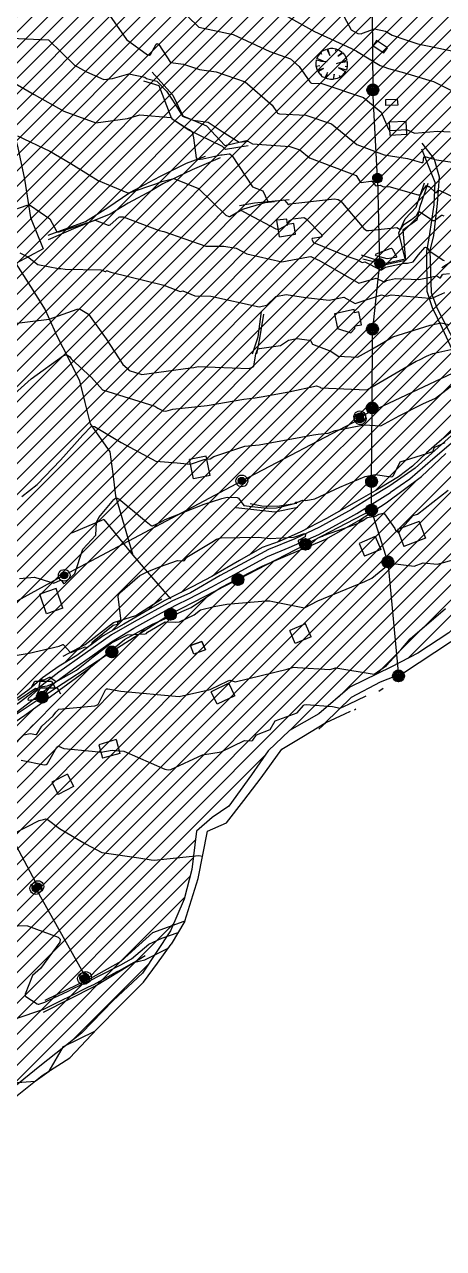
# Model space of a CAD drawing. Extents: x 13365 to 36625, y 86498 to 171760.
# Drawn here: x 16341 to 16581, y 88215 to 88917 of the extents above; entities that cross this region are included whole.
import ezdxf

# ---------------------------------------------------------------- set-up
doc = ezdxf.new("R2010")
doc.units = 0
doc.header["$LTSCALE"] = 5
doc.header["$MEASUREMENT"] = 0
for name, pattern in [('85', [0]), ('A_CONTINUOUS_LINE', [0]), ('KERB', [16, 5, -6, 5])]:
    doc.linetypes.add(name, pattern=pattern)
doc.layers.get('0').update_dxf_attribs({"linetype": 'A_CONTINUOUS_LINE'})
for name, color, linetype in [('CONTOUR', 255, 'Continuous'), ('DRAINAGE', 162, 'A_CONTINUOUS_LINE'), ('ELECTRIC', 240, 'A_CONTINUOUS_LINE'), ('EXISTING BUILDING', 21, 'A_CONTINUOUS_LINE'), ('EXISTING ROAD', 25, 'A_CONTINUOUS_LINE'), ('Recreational', 73, 'Continuous'), ('RELIEF', 255, 'A_CONTINUOUS_LINE'), ('Residential', 51, 'Continuous'), ('STREAM & RIVER FRONT', 161, 'A_CONTINUOUS_LINE'), ('TELECOM', 94, 'A_CONTINUOUS_LINE'), ('TREES & VEGETN', 72, 'A_CONTINUOUS_LINE')]:
    doc.layers.add(name, color=color, linetype=linetype)

# ---------------------------------------------------------------- blocks, each defined once
blk = doc.blocks.new('S038')
at = {"color": 0}
for p, q in [((-0.5, 0), (0, 0.5)), ((-0.5, 0), (-0.48, 0.13)), ((-0.48, -0.13), (-0.5, 0)), ((0, -0.5), (-0.5, 0)), ((-0.5, 0), (0.5, 0)), ((-0.48, -0.13), (0.13, 0.48)), ((-0.48, 0.13), (-0.43, 0.25)), ((0.13, -0.48), (-0.48, 0.13)), ((-0.48, 0.13), (0.48, 0.13)), ((0.25, 0.43), (-0.43, -0.25)), ((-0.43, 0.25), (-0.35, 0.35)), ((0.43, 0.25), (-0.43, 0.25)), ((-0.43, 0.25), (0.25, -0.43)), ((-0.35, 0.35), (-0.25, 0.43)), ((-0.35, -0.35), (0.35, 0.35)), ((0.35, -0.35), (-0.35, 0.35)), ((-0.35, 0.35), (0.35, 0.35)), ((-0.35, -0.35), (-0.35, 0.35)), ((-0.25, 0.43), (-0.13, 0.48)), ((0.43, -0.25), (-0.25, 0.43)), ((-0.25, 0.43), (-0.25, -0.43)), ((-0.25, -0.43), (0.43, 0.25)), ((-0.13, 0.48), (0, 0.5)), ((-0.13, -0.48), (-0.13, 0.48)), ((-0.13, 0.48), (0.48, -0.13)), ((0.48, 0.13), (-0.13, -0.48)), ((0, 0.5), (0.13, 0.48)), ((0.5, 0), (0, 0.5)), ((0, 0.5), (0, -0.5)), ((0, -0.5), (0.5, 0)), ((0.13, 0.48), (0.25, 0.43)), ((0.13, 0.48), (0.13, -0.48)), ((0.25, 0.43), (0.35, 0.35)), ((0.25, -0.43), (0.25, 0.43)), ((0.35, 0.35), (0.43, 0.25)), ((0.35, 0.35), (0.35, -0.35)), ((0.43, 0.25), (0.48, 0.13)), ((0.48, 0.13), (0.5, 0)), ((0.5, 0), (0.48, -0.13)), ((-0.43, -0.25), (-0.48, -0.13)), ((0.48, -0.13), (-0.48, -0.13)), ((-0.35, -0.35), (-0.43, -0.25)), ((-0.43, -0.25), (0.43, -0.25)), ((-0.25, -0.43), (-0.35, -0.35)), ((0.35, -0.35), (-0.35, -0.35)), ((-0.13, -0.48), (-0.25, -0.43)), ((0, -0.5), (-0.13, -0.48)), ((0.13, -0.48), (0, -0.5)), ((0.25, -0.43), (0.13, -0.48)), ((0.35, -0.35), (0.25, -0.43)), ((0.43, -0.25), (0.35, -0.35)), ((0.48, -0.13), (0.43, -0.25))]:
    blk.add_line(p, q, dxfattribs=at)
blk = doc.blocks.new('S076')
at = {"color": 0}
for p, q in [((-0.35, 0.36), (-0.29, 0.41)), ((-0.29, 0.41), (-0.21, 0.45)), ((-0.21, 0.45), (-0.12, 0.48)), ((-0.12, 0.48), (-0.04, 0.28)), ((-0.04, 0.28), (-0.07, 0.49)), ((-0.07, 0.49), (0.08, 0.49)), ((0.07, 0.43), (0.08, 0.49)), ((0.08, 0.49), (0.2, 0.47)), ((0.2, 0.47), (0.13, 0.22)), ((0.13, 0.22), (0.24, 0.44)), ((0.24, 0.44), (0.32, 0.38)), ((-0.5, 0.04), (-0.48, 0.13)), ((-0.5, -0.04), (-0.5, 0.04)), ((-0.48, 0.13), (-0.45, 0.21)), ((-0.48, 0.13), (-0.4, 0.12)), ((-0.45, 0.21), (-0.43, 0.25)), ((-0.43, 0.25), (-0.37, 0.33)), ((-0.37, 0.33), (-0.25, 0.2)), ((-0.25, 0.2), (-0.35, 0.36)), ((-0.04, 0.28), (0, 0.14)), ((0.32, 0.38), (0.35, 0.35)), ((0.49, 0.07), (0.33, 0.08)), ((0.33, 0.08), (0.5, 0.05)), ((0.35, 0.35), (0.42, 0.28)), ((0.42, 0.28), (0.37, 0.25)), ((0.42, 0.28), (0.47, 0.17)), ((0.47, 0.17), (0.49, 0.07)), ((0.5, 0.05), (0.5, -0.04)), ((-0.48, -0.12), (-0.5, -0.04)), ((-0.27, -0.06), (-0.48, -0.12)), ((-0.47, -0.16), (-0.27, -0.06)), ((-0.41, -0.29), (-0.47, -0.16)), ((-0.35, -0.35), (-0.41, -0.29)), ((-0.35, -0.35), (-0.31, -0.32)), ((-0.25, -0.43), (-0.35, -0.35)), ((-0.09, -0.26), (-0.17, -0.47)), ((-0.13, -0.48), (-0.09, -0.32)), ((-0.09, -0.26), (-0.07, -0.14)), ((-0.09, -0.32), (-0.09, -0.26)), ((0.07, -0.49), (0.05, -0.38)), ((0.24, -0.43), (0.15, -0.26)), ((0.15, -0.26), (0.21, -0.45)), ((0.35, -0.35), (0.24, -0.43)), ((0.47, -0.17), (0.28, -0.13)), ((0.28, -0.13), (0.45, -0.22)), ((0.35, -0.35), (0.33, -0.32)), ((0.41, -0.29), (0.35, -0.35)), ((0.45, -0.22), (0.41, -0.29)), ((0.48, -0.13), (0.47, -0.17)), ((0.5, -0.04), (0.48, -0.13)), ((-0.17, -0.47), (-0.25, -0.43)), ((-0.02, -0.5), (-0.13, -0.48)), ((0.07, -0.49), (-0.02, -0.5)), ((0.21, -0.45), (0.07, -0.49))]:
    blk.add_line(p, q, dxfattribs=at)
blk = doc.blocks.new('S034')
at = {"color": 0}
for p, q in [((-0.5, 0), (-0.48, 0.13)), ((-0.48, -0.13), (-0.5, 0)), ((-0.48, 0.13), (-0.43, 0.25)), ((-0.43, 0.25), (-0.35, 0.35)), ((-0.35, 0.35), (-0.25, 0.43)), ((-0.3, 0), (-0.28, 0.11)), ((-0.28, -0.11), (-0.3, 0)), ((0.3, 0), (-0.3, 0)), ((-0.28, 0.11), (-0.21, 0.21)), ((-0.28, -0.11), (-0.28, 0.11)), ((-0.28, 0.11), (0.28, 0.11)), ((-0.25, 0.43), (-0.13, 0.48)), ((-0.21, 0.21), (-0.11, 0.28)), ((-0.21, -0.21), (-0.21, 0.21)), ((-0.21, 0.21), (0.21, 0.21)), ((-0.13, 0.48), (0, 0.5)), ((-0.11, 0.28), (0, 0.3)), ((-0.11, -0.28), (-0.11, 0.28)), ((-0.11, 0.28), (0.11, 0.28)), ((0, 0.5), (0.13, 0.48)), ((0, 0.3), (0.11, 0.28)), ((0, -0.3), (0, 0.3)), ((0.11, 0.28), (0.21, 0.21)), ((0.11, 0.28), (0.11, -0.28)), ((0.13, 0.48), (0.25, 0.43)), ((0.21, 0.21), (0.28, 0.11)), ((0.21, 0.21), (0.21, -0.21)), ((0.25, 0.43), (0.35, 0.35)), ((0.28, 0.11), (0.3, 0)), ((0.28, 0.11), (0.28, -0.11)), ((0.3, 0), (0.28, -0.11)), ((0.35, 0.35), (0.43, 0.25)), ((0.43, 0.25), (0.48, 0.13)), ((0.48, 0.13), (0.5, 0)), ((0.5, 0), (0.48, -0.13)), ((-0.43, -0.25), (-0.48, -0.13)), ((-0.35, -0.35), (-0.43, -0.25)), ((-0.25, -0.43), (-0.35, -0.35)), ((-0.21, -0.21), (-0.28, -0.11)), ((0.28, -0.11), (-0.28, -0.11)), ((-0.13, -0.48), (-0.25, -0.43)), ((-0.11, -0.28), (-0.21, -0.21)), ((0.21, -0.21), (-0.21, -0.21)), ((0, -0.5), (-0.13, -0.48)), ((0, -0.3), (-0.11, -0.28)), ((0.11, -0.28), (-0.11, -0.28)), ((0.11, -0.28), (0, -0.3)), ((0.13, -0.48), (0, -0.5)), ((0.21, -0.21), (0.11, -0.28)), ((0.25, -0.43), (0.13, -0.48)), ((0.28, -0.11), (0.21, -0.21)), ((0.35, -0.35), (0.25, -0.43)), ((0.43, -0.25), (0.35, -0.35)), ((0.48, -0.13), (0.43, -0.25))]:
    blk.add_line(p, q, dxfattribs=at)
blk = doc.blocks.new('001')
at = {"color": 0}
for p, q in [((-0.5, -0.25), (-0.35, 0)), ((-0.35, 0), (0.35, 0)), ((0.35, 0), (0.5, -0.25))]:
    blk.add_line(p, q, dxfattribs=at)

msp = doc.modelspace()

# ---------------------------------------------------------------- hatches: boundary and pattern name
at = {"layer": 'Recreational', "linetype": 'Continuous'}
h = msp.add_hatch(dxfattribs=at)
h.set_pattern_fill('ANSI31', color=256, scale=50, style=0)
h.paths.add_polyline_path([(16925.04, 88786.82), (16936.03, 88794.73), (16947.61, 88802.45), (16962.29, 88809.39), (16976.57, 88812.09), (16983.14, 88809), (16986.23, 88800.52), (16986.61, 88791.64), (16967.53, 88779.17), (16951.49, 88770.08), (16934.59, 88758.82), (16914.22, 88751.46), (16893.85, 88741.51), (16869.9, 88732.34), (16848.23, 88722.39), (16827.43, 88716.32), (16807.06, 88707.67), (16796.66, 88696.84), (16791.89, 88682.12), (16793.58, 88667.27), (16776.24, 88655.15), (16755.44, 88642.16), (16730.74, 88633.07), (16699, 88620.88), (16673, 88608.76), (16645.69, 88596.64), (16626.19, 88584.08), (16604.87, 88574.88), (16584.5, 88567.95), (16566.74, 88556.26), (16551.57, 88548.47), (16527.73, 88536.78), (16509.97, 88521.63), (16493.01, 88512.02), (16480.88, 88500.34), (16471.34, 88486.48), (16458.3, 88468.63), (16448.77, 88462.14), (16439.67, 88454.34), (16437.07, 88432.26), (16432.7, 88415.23), (16424.9, 88397.05), (16408.86, 88372.8), (16391.96, 88357.22), (16373.71, 88338.53), (16349.88, 88319.48), (16329.44, 88302.9), (16305.61, 88287.32), (16283.51, 88279.52), (16258.8, 88271.3), (16229.68, 88257.37), (16199.35, 88247.41), (16175.08, 88235.72), (16154.64, 88223.97), (16137.74, 88210.98), (16124.3, 88198.42), (16110.82, 88183.61), (16086.55, 88172.35), (16067.92, 88161.53), (16041.48, 88148.54), (16009.78, 88132.9), (15987.68, 88122.94), (15964.28, 88106.92), (15939.51, 88090.34), (15921.31, 88073.45), (15902.24, 88056.57), (15885.34, 88036.22), (15871.43, 88017.88), (15857.13, 87997.96), (15844.56, 87976.75), (15831.5, 87955.83), (15816.76, 87917.74), (15806.36, 87890.03), (15797.66, 87863.9), (15781.19, 87833.16), (15778.99, 87814.44), (15775.95, 87788.47), (15774.63, 87758.87), (15772.03, 87736.35), (15764.62, 87714.54), (15752.05, 87702.85), (15737.75, 87695.93), (15723.45, 87692.9), (15702.22, 87687.27), (15682.62, 87677.18), (15661.38, 87665.06), (15647.51, 87656.83), (15631.48, 87641.68), (15613.71, 87627.83), (15598.54, 87614.84), (15579.04, 87602.72), (15558.2, 87588.29), (15530.46, 87568.38), (15506.2, 87552.79), (15476.25, 87530.63), (15449.81, 87514.61), (15419.47, 87490.36), (15398.37, 87471.97), (15376.2, 87452.53), (15353.49, 87428.76), (15337.72, 87407.51), (15323.12, 87385.91), (15310.68, 87362.14), (15298.25, 87335.67), (15280.32, 87299.28), (15246.25, 87276.05), (15214.35, 87254.99), (15177.58, 87217.17), (15140.81, 87184.22), (15109.99, 87150.73), (15083, 87205.69), (15068.26, 87236.08), (15049.98, 87278.53), (15039.11, 87304.43), (15028.89, 87340.43), (15019.21, 87365.14), (15012.21, 87383.95), (15005.22, 87400.07), (15002.4, 87411.12), (15003.46, 87420.61), (15010.84, 87421.66), (15020.87, 87421.14), (15033.53, 87424.83), (15054.11, 87429.57), (15070.47, 87435.9), (15082.08, 87438.01), (15097.91, 87441.17), (15110.57, 87445.91), (15125.35, 87450.13), (15132.24, 87452.8), (15148.6, 87458.07), (15162.31, 87460.71), (15176.56, 87464.4), (15188.7, 87468.09), (15197.14, 87473.89), (15202.47, 87479.77), (15211.97, 87490.31), (15220.41, 87498.75), (15229.38, 87506.13), (15239.4, 87515.09), (15251.54, 87523.52), (15261.57, 87530.9), (15272.65, 87537.76), (15285.9, 87546.26), (15296.98, 87551.53), (15310.17, 87558.38), (15326, 87566.82), (15340.77, 87577.89), (15349.82, 87586.98), (15361.96, 87598.57), (15368.82, 87607.53), (15375.68, 87618.08), (15384.17, 87628.75), (15389.98, 87641.4), (15396.31, 87654.58), (15402.64, 87664.07), (15414.25, 87677.78), (15423.22, 87687.26), (15436.94, 87698.33), (15445.45, 87706.35), (15457.05, 87712.68), (15466.03, 87718.48), (15482.91, 87725.86), (15496.63, 87731.13), (15517.74, 87738.51), (15532.51, 87745.36), (15549.48, 87754.4), (15563.2, 87764.42), (15574.81, 87771.8), (15591.69, 87782.34), (15610.69, 87792.88), (15623.47, 87799.33), (15635.61, 87808.29), (15648.8, 87819.36), (15664.1, 87832.01), (15673.6, 87840.44), (15687.92, 87853.25), (15699.53, 87866.96), (15706.39, 87878.03), (15712.72, 87891.73), (15721.69, 87909.13), (15729.61, 87927.05), (15737.59, 87940.39), (15742.34, 87950.41), (15751.31, 87963.06), (15758.17, 87980.45), (15762.91, 87998.38), (15770.36, 88013.75), (15781.44, 88027.45), (15789.88, 88042.21), (15797.32, 88052.35), (15808.93, 88069.74), (15814.2, 88085.03), (15825.28, 88097.15), (15837.42, 88107.7), (15852.76, 88118.32), (15864.9, 88132.55), (15879.67, 88144.15), (15895.56, 88157.48), (15907.17, 88172.77), (15919.31, 88188.58), (15936.19, 88204.39), (15950.97, 88221.79), (15962.58, 88233.91), (15978.99, 88249.87), (15993.76, 88267.27), (16004.32, 88285.19), (16017.03, 88307.5), (16026.53, 88323.31), (16033.59, 88346.96), (16041.25, 88369.09), (16050.91, 88392.43), (16061.79, 88405.71), (16079.8, 88418.7), (16098.35, 88428.12), (16112.55, 88429.46), (16130.27, 88435.49), (16147.6, 88441.93), (16165.97, 88448.18), (16184.87, 88452.98), (16202.81, 88459.7), (16219.52, 88466.15), (16244.19, 88475.43), (16265.73, 88483.48), (16293.92, 88494.68), (16322.75, 88508.12), (16341.39, 88520.69), (16360.93, 88535.09), (16377.91, 88547.57), (16398.45, 88564.25), (16414.47, 88572.89), (16436.6, 88582.55), (16453.32, 88593.79), (16477.34, 88606.27), (16493.41, 88613.06), (16513.91, 88621.7), (16532.86, 88632.31), (16548.56, 88642.55), (16568.74, 88657.59), (16582.83, 88670.71), (16596.61, 88682.23), (16611.92, 88687.13), (16627.87, 88686.63), (16647.1, 88693.59), (16679.29, 88703.61), (16716.75, 88703.08), (16737.86, 88713.09), (16748.94, 88728.38), (16762.13, 88738.92), (16778.49, 88752.63), (16787.39, 88761.04), (16806.07, 88767.18), (16818.95, 88772.26), (16836.58, 88774.3), (16850.13, 88774.97), (16864.37, 88778.36), (16879.96, 88783.1), (16894.88, 88784.45), (16910.81, 88785.47)])
at = {"layer": 'Residential', "linetype": 'Continuous'}
h = msp.add_hatch(dxfattribs=at)
h.set_pattern_fill('ANSI31', color=256, scale=50, style=0)
h.paths.add_polyline_path([(15494.79, 88343.41), (15503.05, 88354.41), (15508.54, 88365.97), (15518.89, 88373.27), (15533.51, 88383.62), (15558.48, 88393.35), (15577.97, 88397), (15607.07, 88403.29), (15633.43, 88411.09), (15654.74, 88415.7), (15676.1, 88420.04), (15693.91, 88430.32), (15706.96, 88438.23), (15719.63, 88447.71), (15731.89, 88457.2), (15742.58, 88464.71), (15752.47, 88472.22), (15759.59, 88482.5), (15770.27, 88493.96), (15781.01, 88509.86), (15800.74, 88539.42), (15819.59, 88560.76), (15833.33, 88584.79), (15840.8, 88609.85), (15845.3, 88632.32), (15851.48, 88654.79), (15854.3, 88685.13), (15858.23, 88705.92), (15868.1, 88730.61), (15884.93, 88750.05), (15909.11, 88767.38), (15929.62, 88784.71), (15946.97, 88802.57), (15959.58, 88816.75), (15976.31, 88831.6), (15988.68, 88843.96), (15999.3, 88855.15), (16010.44, 88865.27), (16025.64, 88888.55), (16038.81, 88906.77), (16059.07, 88923.97), (16078.48, 88949.09), (16109.59, 88960.28), (16133.23, 88970.22), (16158.29, 88983.66), (16181.47, 88991.65), (16209.45, 88998.03), (16237.42, 89001.23), (16258.26, 89000.15), (16285.47, 89001.69), (16309.96, 89002.78), (16328.69, 89000), (16352.28, 89000.7), (16380.04, 89006.24), (16405.71, 89009.71), (16432.07, 89013.17), (16461.22, 89017.33), (16497.3, 89023.57), (16526.44, 89031.89), (16559.74, 89039.51), (16578.48, 89049.91), (16592.35, 89063.77), (16600.68, 89080.41), (16607.78, 89097.88), (16605.7, 89118.67), (16598.76, 89132.53), (16590.44, 89142.24), (16587.66, 89159.57), (16586.97, 89174.81), (16584.89, 89197.69), (16586.97, 89211.55), (16593.21, 89217.79), (16605.01, 89218.48), (16614.72, 89212.24), (16624.43, 89204.62), (16634.15, 89195.61), (16640.39, 89185.9), (16647.33, 89172.04), (16652.88, 89158.87), (16658.43, 89140.16), (16658.43, 89125.6), (16663.29, 89111.05), (16667.45, 89094.41), (16672.91, 89086.02), (16679.34, 89079.24), (16685.41, 89074.24), (16692.2, 89071.03), (16696.49, 89064.25), (16703.28, 89056.04), (16713.28, 89051.4), (16724.35, 89050.33), (16736.14, 89049.26), (16742.57, 89046.41), (16745.78, 89040.7), (16749, 89032.85), (16755.07, 89026.07), (16761.5, 89021.07), (16772.86, 89016.17), (16781.32, 89014.73), (16791.22, 89015.14), (16798.23, 89016.17), (16803.59, 89016.38), (16811.02, 89014.73), (16820.51, 89012.05), (16828.96, 89008.75), (16838.04, 89005.46), (16842.85, 89003.14), (16850.27, 88999.84), (16855.43, 88996.96), (16862.03, 88993.87), (16865.74, 88989.74), (16869.04, 88985.21), (16867.81, 88980.89), (16865.33, 88976.35), (16861.41, 88972.23), (16857.89, 88968.43), (16853.15, 88964.11), (16847.16, 88958.75), (16840.36, 88952.16), (16834.17, 88945.36), (16828.4, 88937.94), (16823.43, 88931.05), (16818.89, 88924.87), (16814.35, 88918.28), (16808.17, 88911.89), (16800.33, 88904.88), (16793.11, 88899.11), (16787.75, 88893.55), (16782.39, 88887.99), (16779.28, 88882.12), (16777.22, 88876.35), (16777.22, 88869.76), (16776.8, 88862.96), (16776.6, 88856.36), (16774.95, 88849.57), (16772.68, 88844), (16769.79, 88839.47), (16766.08, 88836.38), (16761.95, 88834.53), (16757.42, 88833.08), (16749.79, 88833.08), (16738.24, 88832.88), (16728.08, 88831.98), (16721.27, 88831.15), (16714.47, 88830.12), (16708.49, 88828.68), (16702.71, 88826), (16699.62, 88822.5), (16697.76, 88818.17), (16697.97, 88812.61), (16699, 88805.81), (16699.82, 88800.04), (16700.44, 88795.92), (16700, 88789.22), (16697.94, 88783.45), (16695.05, 88777.68), (16692.37, 88770.67), (16688.66, 88764.08), (16684.95, 88758.52), (16679.79, 88754.6), (16674.22, 88749.45), (16668.45, 88743.48), (16662.26, 88737.3), (16653.96, 88731.41), (16649.63, 88727.7), (16640.14, 88721.73), (16632.1, 88715.96), (16620.75, 88707.72), (16611.47, 88700.51), (16599.51, 88692.27), (16589.55, 88686.14), (16580.47, 88678.73), (16571.6, 88671.1), (16563.56, 88663.48), (16555.52, 88657.5), (16544.79, 88650.91), (16530.15, 88642.46), (16514.39, 88633.52), (16499.54, 88625.9), (16487.17, 88620.34), (16477.48, 88616.83), (16464.48, 88609.42), (16448.6, 88600.35), (16437.17, 88594.29), (16421.5, 88586.46), (16411.8, 88580.9), (16397.99, 88572.86), (16386.23, 88566.27), (16371.17, 88554.94), (16361, 88548.89), (16351.51, 88542.09), (16343.88, 88535.5), (16333.78, 88528.28), (16324.29, 88520.46), (16317.69, 88516.54), (16309.03, 88512.83), (16298.72, 88508.51), (16287.9, 88504.05), (16274.15, 88499.34), (16260.78, 88494.83), (16249.67, 88490.13), (16234.99, 88486.18), (16223.31, 88480.91), (16211.26, 88475.64), (16203.73, 88472.07), (16190.55, 88467.74), (16179.34, 88465.04), (16167.85, 88463.91), (16151.28, 88459.58), (16139.23, 88455.07), (16126.05, 88449.99), (16108.72, 88443.97), (16098.5, 88439.02), (16086.83, 88433.75), (16079.86, 88431.31), (16072.33, 88425.47), (16064.98, 88419.08), (16059.15, 88412.87), (16046.86, 88427.97), (16026.65, 88428.3), (16013.4, 88424), (15997.83, 88418.7), (15985.9, 88411.42), (15973.64, 88402.15), (15960.39, 88394.54), (15935.15, 88389.2), (15913.84, 88379.33), (15896.68, 88369.47), (15881.09, 88362.71), (15865.49, 88361.68), (15843.14, 88364.79), (15821.3, 88366.87), (15808.96, 88367.64), (15797.8, 88368.71), (15784.5, 88370), (15769.49, 88370.86), (15751.25, 88370.64), (15731.73, 88370), (15714.09, 88366.67), (15694.41, 88362.99), (15680.14, 88359.75), (15660.69, 88353.49), (15640.15, 88346.79), (15619.17, 88342.48), (15596.47, 88340.53), (15573.72, 88338.78), (15559.14, 88335.05), (15545.23, 88329.97), (15528.27, 88325.9), (15504.18, 88323.19), (15495.03, 88330.84)])
edge = h.paths.add_edge_path(flags=16)
edge.add_arc((15950.24, 88496.61), 15.56, 174.67767, 264.67767, ccw=False)
edge.add_line((15934.75, 88498.05), (15906.02, 88532.68))
edge.add_line((15906.02, 88532.68), (15899.63, 88540.38))
edge.add_line((15899.63, 88540.38), (15893.25, 88548.08))
edge.add_line((15893.25, 88548.08), (15910.18, 88562.12))
edge.add_line((15910.18, 88562.12), (15916.56, 88554.43))
edge.add_line((15916.56, 88554.43), (15962.74, 88592.74))
edge.add_line((15962.74, 88592.74), (16082.04, 88691.7))
edge.add_line((16082.04, 88691.7), (16199.02, 88788.75))
edge.add_line((16199.02, 88788.75), (16197.43, 88790.67))
edge.add_line((16197.43, 88790.67), (16212.05, 88802.8))
edge.add_line((16212.05, 88802.8), (16220.35, 88792.79))
edge.add_line((16220.35, 88792.79), (16248.76, 88758.55))
edge.add_line((16248.76, 88758.55), (16262.81, 88741.61))
edge.add_line((16262.81, 88741.61), (16291.54, 88706.98))
edge.add_line((16291.54, 88706.98), (16300.8, 88695.82))
edge.add_line((16300.8, 88695.82), (16286.18, 88683.69))
edge.add_line((16286.18, 88683.69), (16283.3, 88687.15))
edge.add_line((16283.3, 88687.15), (16260.21, 88668))
edge.add_line((16260.21, 88668), (16244.43, 88654.91))
edge.add_line((16244.43, 88654.91), (16207.37, 88624.16))
edge.add_line((16207.37, 88624.16), (16155.82, 88581.4))
edge.add_line((16155.82, 88581.4), (16117.83, 88549.88))
edge.add_line((16117.83, 88549.88), (16110.13, 88543.5))
edge.add_line((16110.13, 88543.5), (16047.02, 88491.14))
edge.add_line((16047.02, 88491.14), (16000.84, 88452.83))
edge.add_line((16000.84, 88452.83), (16013.34, 88437.77))
edge.add_line((16013.34, 88437.77), (15992.73, 88428.16))
edge.add_line((15992.73, 88428.16), (15983.91, 88438.79))
edge.add_line((15983.91, 88438.79), (15977.52, 88446.48))
edge.add_line((15977.52, 88446.48), (15948.79, 88481.12))

# ---------------------------------------------------------------- linework, layer by layer
at = {"layer": 'CONTOUR', "color": 33, "linetype": 'A_CONTINUOUS_LINE'}
for points in [[(16428.23, 88927.6), (16441.02, 88915.29), (16460.76, 88910.93), (16481.73, 88901.27), (16493.57, 88897.15), (16498.66, 88892.74), (16504.69, 88883.86), (16505.32, 88883.29), (16505.76, 88883.16), (16511.54, 88882.85), (16535.55, 88874.85), (16545.67, 88866.54), (16549.94, 88856.64), (16550.52, 88855.98), (16550.78, 88855.92), (16554.05, 88856.17), (16560.21, 88856.5), (16564.83, 88854.39), (16577.88, 88855.64), (16585.15, 88855.11)], [(16491.93, 88921.37), (16507.37, 88912.74), (16528.6, 88902.9), (16530.78, 88901.74), (16531.24, 88901.7), (16531.52, 88901.52), (16545.06, 88893.19), (16549.83, 88891.53), (16559.06, 88889.05), (16572.9, 88884.92), (16575.69, 88884.13), (16589.38, 88877.21)], [(16524.45, 88921.15), (16528.5, 88913.61), (16532.22, 88911.63), (16534.17, 88911.46), (16534.92, 88911.86), (16541.88, 88914.35), (16548.2, 88912.9), (16551.98, 88910.67), (16559.76, 88908.02), (16566.73, 88905.63), (16593.51, 88900.14)], [(16333.25, 88908.91), (16354.81, 88907.96), (16369.77, 88893.45), (16376.69, 88889.67), (16386.58, 88885.14), (16391.6, 88885.82), (16400.96, 88888.54), (16410.2, 88886.51), (16410.99, 88885.85), (16416.93, 88884.32), (16422.62, 88878.59), (16426.02, 88873.33), (16431.65, 88864.26), (16432.08, 88863.98), (16437.79, 88861.84), (16446.44, 88860.76), (16454.5, 88855.47), (16464.22, 88849.23), (16469.25, 88849.87), (16471.89, 88848.26), (16493.26, 88846.74), (16498.94, 88844.84), (16504.48, 88840.3), (16531.37, 88830.18), (16533.54, 88826.55), (16533.79, 88826.32), (16534.26, 88826.23), (16539.74, 88826.96), (16540.21, 88826.9), (16540.42, 88826.75), (16542.38, 88824.44), (16542.59, 88824.3), (16542.78, 88824.27), (16545.14, 88824.54), (16546.97, 88823.58), (16550.06, 88823.79), (16566.78, 88819.05), (16568.2, 88819.15), (16568.36, 88819.29), (16569.59, 88821.49), (16571.74, 88824.37), (16572, 88824.52), (16572.08, 88824.51), (16572.86, 88823.94), (16573.2, 88823.82), (16576.77, 88820.48), (16577.15, 88820.34), (16577.29, 88820.4), (16578.33, 88821.65), (16578.46, 88821.72), (16579.38, 88821.61), (16589.58, 88816.63)], [(16328.52, 88887.15), (16346.59, 88876.62), (16363.65, 88867), (16382.08, 88860.37), (16400.1, 88862.81), (16407.29, 88864.89), (16425.09, 88863.48), (16425.36, 88863.46), (16425.38, 88863.45), (16425.41, 88863.42), (16425.69, 88862.98), (16425.84, 88862.73), (16434.78, 88856.94), (16435.77, 88856.57), (16437.26, 88855.29), (16437.97, 88851.81), (16439.63, 88840.3), (16440.13, 88839.48), (16440.36, 88839.4), (16443.34, 88839.66), (16448.47, 88840.79), (16453.78, 88842.11), (16454.51, 88842), (16458.47, 88842.59), (16458.79, 88842.54), (16460.11, 88841.45), (16471.91, 88823.73), (16477.71, 88821.39), (16480.53, 88815.63), (16480.89, 88815.25), (16481.58, 88815.1), (16489.57, 88816.13), (16490.26, 88816.02), (16490.46, 88815.88), (16492.24, 88813.62), (16492.46, 88813.5), (16492.53, 88813.51), (16493.28, 88813.95), (16518.93, 88816.72), (16520.97, 88816.43), (16522.44, 88815.43), (16535.75, 88799.72), (16537.22, 88798.72), (16538.5, 88798.55), (16554.56, 88800.39), (16556.5, 88799.3), (16556.69, 88799.27), (16556.9, 88799.42), (16558.69, 88802.01), (16562.95, 88804.9), (16565.97, 88807.25), (16567, 88809.44), (16567.16, 88809.57), (16567.4, 88809.54), (16569.86, 88807.91), (16575.33, 88804.45), (16575.83, 88804.31), (16576.25, 88804.44), (16580.28, 88807.37), (16580.71, 88807.48), (16581.5, 88807.13)], [(16337.11, 88852.91), (16355.71, 88844.21), (16367.75, 88837.05), (16377.88, 88830.7), (16383.31, 88827.3), (16399.72, 88820.4), (16401.12, 88820.18), (16401.15, 88820.19), (16401.49, 88820.38), (16401.79, 88820.46), (16416.34, 88825.41), (16419.83, 88826.81), (16422.95, 88827.54), (16426.83, 88828.38), (16440.97, 88822.65), (16456.63, 88807.34), (16458.24, 88806.58), (16458.8, 88806.69), (16464.88, 88810.18), (16465.49, 88810.09), (16469.43, 88807.99), (16485.26, 88799.56), (16486.66, 88799.22), (16487.07, 88799.32), (16491.79, 88801.82), (16492.07, 88801.86), (16492.09, 88801.87), (16492.09, 88801.89), (16492, 88802.05), (16492, 88802.06), (16492.03, 88802.23), (16492.97, 88804.23), (16495, 88805.37), (16501.23, 88806.04), (16501.73, 88805.97), (16502.63, 88805.36), (16511.4, 88796.32), (16511.68, 88795.13), (16511.32, 88794.78), (16506.14, 88793.98), (16505.8, 88793.57), (16506.8, 88791.82), (16526.53, 88783.78), (16531.7, 88782.09), (16534.82, 88780.3), (16536.19, 88780.69), (16544.93, 88776.19), (16545.7, 88776.04), (16545.91, 88776.1), (16548.18, 88777.63), (16558.84, 88780), (16560.69, 88779.93), (16563.91, 88780.59), (16567.04, 88784.67), (16570.61, 88788.84), (16571, 88789.06), (16571.1, 88789.04), (16572.18, 88788.49), (16573.09, 88787.04), (16574.06, 88786.5), (16581.18, 88781.69), (16581.85, 88781.49)], [(16331.74, 88809.29), (16342.58, 88813.22), (16343.49, 88813.31), (16344.5, 88812.94), (16355.63, 88805.33), (16359.42, 88798.27), (16359.91, 88797.84), (16360.94, 88797.79), (16372.82, 88801.66), (16381.71, 88804.57), (16389.1, 88801.7), (16389.74, 88801.64), (16390.27, 88801.88), (16395.3, 88806.3), (16395.83, 88806.54), (16397.6, 88806.39), (16418.38, 88798.71), (16421.01, 88798.07), (16445.13, 88789.6), (16455.51, 88789.59), (16462.53, 88788.56), (16468.63, 88785.31), (16488.65, 88780.62), (16504.02, 88783.51), (16505.35, 88783.72), (16509.33, 88781.84), (16509.98, 88781.63), (16532.8, 88768.52), (16542.84, 88771.4), (16547.13, 88769.2), (16547.51, 88769.12), (16547.61, 88769.15), (16548.73, 88769.9), (16553.96, 88771.07), (16567.3, 88770.55), (16577.53, 88772.67), (16579.36, 88771.47), (16579.54, 88771.43), (16579.7, 88771.54), (16580.84, 88773.37), (16580.98, 88773.5), (16581.25, 88773.6), (16584.91, 88774.03)], [(16551.53, 88788.42), (16551.88, 88788.14), (16554.46, 88783.82), (16554.48, 88783.35), (16554.13, 88783.07), (16549.09, 88782.31), (16542.77, 88784.02), (16542.4, 88784.52), (16542.86, 88785.25), (16550.77, 88788.39), (16551.53, 88788.42)], [(16331.91, 88744.89), (16355.35, 88747.82), (16371.29, 88753.57), (16372.63, 88753.72), (16373.05, 88753.58), (16377.75, 88750.63), (16388, 88736.48), (16397.59, 88721.87), (16399.94, 88719.73), (16401.18, 88718.34), (16408.41, 88716.06), (16436.32, 88719.97), (16438.28, 88720.17), (16440.65, 88720.59), (16469.97, 88719.61), (16472.25, 88720.4), (16472.56, 88720.91), (16473.85, 88728), (16474.79, 88730.36), (16474.91, 88730.52), (16475.8, 88730.92), (16487.91, 88732.79), (16492.59, 88735.82), (16497.26, 88736.79), (16504.54, 88735.86), (16505.08, 88735.65), (16505.21, 88735.51), (16506.27, 88733.48), (16516.81, 88729.52), (16520.94, 88726.56), (16532.16, 88726.09), (16540.62, 88730.86), (16552.37, 88737.66), (16573.81, 88744.46), (16579.29, 88745.46), (16579.84, 88745.76), (16584.65, 88744.82)], [(16323.53, 88694.43), (16345.02, 88713.56), (16363.42, 88726.88), (16365.16, 88727.45), (16365.31, 88727.41), (16366.86, 88726.43), (16367.83, 88725.02), (16379.61, 88714.28), (16385.84, 88707.34), (16415.79, 88697.89), (16417.57, 88696.83), (16419.02, 88696.02), (16420.56, 88695.19), (16422.16, 88695.06), (16426.16, 88696.25), (16445.87, 88698.3), (16466.89, 88702), (16473.4, 88702.65), (16476.8, 88703.27), (16492.65, 88706.22), (16508.54, 88709.54), (16510.69, 88708.74), (16511.1, 88708.45), (16537.51, 88707.33), (16540.52, 88709.03), (16565.8, 88723.67), (16567.65, 88724.46), (16571.66, 88726.51), (16575.25, 88728.1), (16585.59, 88730.49)], [(16339.5, 88646.06), (16348.43, 88653.1), (16361.79, 88667), (16374.63, 88681.37), (16379.25, 88686.23), (16379.74, 88686.48), (16381.18, 88686.21), (16396.55, 88677.13), (16416.41, 88666.45), (16428.75, 88665.49), (16436.31, 88664.69), (16444.19, 88667.27), (16445.68, 88667.56), (16447.55, 88667.76), (16449.7, 88669.08), (16467.54, 88674.95), (16475.7, 88675.75), (16506.82, 88681.44), (16509.57, 88681.95), (16515.24, 88682.45), (16519.21, 88683.99), (16535.99, 88687.2), (16545.44, 88686.73), (16555.94, 88692.44), (16569.49, 88699.36), (16576.75, 88702.57), (16587.64, 88710.86)], [(16338.19, 88599.17), (16346.9, 88599.92), (16357.96, 88596.41), (16361.81, 88598.15), (16362.16, 88598.17), (16362.32, 88598.07), (16363.52, 88596.28), (16363.69, 88596.18), (16364.33, 88596.4), (16369.96, 88602.02), (16374.65, 88615.9), (16382, 88623.9), (16382.49, 88631.21), (16383.67, 88634.17), (16392.35, 88644.38), (16393.58, 88645.32), (16393.7, 88645.36), (16395.18, 88644.83), (16409.95, 88632.59), (16413.75, 88629.46), (16414.12, 88629.31), (16414.51, 88629.36), (16419.02, 88631.44), (16421.7, 88633.03), (16444.15, 88641.77), (16454.3, 88645.08), (16457.42, 88645.7), (16463.09, 88645.54), (16463.52, 88645.42), (16463.83, 88645.16), (16466.83, 88641), (16471.51, 88640.33), (16480.18, 88639.36), (16485.6, 88639.65), (16489.14, 88640.34), (16496, 88642.18), (16496.76, 88642.93), (16496.84, 88642.97), (16496.92, 88642.98), (16497.93, 88642.83), (16500.6, 88644.09), (16502.46, 88643.91), (16507.65, 88644.8), (16522.01, 88651.52), (16536.55, 88657.61), (16542.21, 88658.71), (16551.43, 88657.45), (16552.17, 88657.6), (16552.67, 88658.11), (16556.51, 88666.05), (16571.88, 88670.78), (16575.23, 88672), (16575.47, 88672.16), (16575.55, 88672.3), (16575.97, 88674.02), (16576.05, 88674.16), (16576.48, 88674.49), (16582.26, 88677.01)], [(16337.34, 88529.31), (16347.47, 88536.24), (16348.7, 88536.03), (16348.69, 88535.22), (16343.15, 88530.32), (16343.06, 88529.58), (16343.4, 88529.39), (16347.61, 88529.95), (16350.93, 88530.87), (16351.15, 88531.06), (16351.17, 88531.21), (16350.6, 88532.78), (16350.68, 88532.95), (16350.83, 88532.91), (16351.55, 88531.65), (16351.67, 88531.59), (16352.08, 88531.79), (16355.14, 88536.09), (16359.09, 88539.9), (16359.1, 88539.9), (16359.1, 88539.9), (16359.1, 88539.9), (16359.1, 88539.91), (16370.84, 88546.63), (16380.5, 88554.13), (16382.01, 88555.38), (16390.99, 88562.31), (16400.17, 88566.75), (16410.32, 88567.33), (16411.1, 88567.55), (16411.15, 88567.6), (16411.67, 88568.3), (16421.81, 88574.27), (16427.76, 88574.14), (16429.92, 88574.23), (16438.38, 88578.21), (16442, 88581.09), (16449.93, 88582.98), (16457.23, 88584.41), (16479.53, 88586.31), (16481.76, 88586.33), (16483.51, 88585.9), (16501.72, 88582.22), (16509.31, 88586.36), (16525.62, 88592.97), (16536.36, 88597.39), (16540.26, 88599.37), (16548.77, 88606.26), (16550.84, 88607.88), (16564.65, 88606.17), (16569.72, 88608.1), (16577.89, 88607.25), (16593.07, 88611.6)], [(16340.66, 88509.49), (16344.45, 88510.27), (16347.68, 88509.63), (16347.95, 88509.66), (16348.27, 88509.94), (16350.99, 88514.4), (16357.49, 88520.42), (16359.12, 88522.54), (16360.78, 88524.14), (16381.41, 88526.21), (16382.97, 88526.77), (16383.5, 88527.33), (16387.64, 88535.26), (16388.22, 88535.8), (16388.83, 88535.89), (16396.37, 88534.58), (16429.84, 88531.48), (16447.57, 88535.55), (16447.98, 88535.7), (16457.46, 88540.32), (16458.86, 88540.8), (16461.98, 88539.81), (16491.8, 88547.24), (16495.38, 88548.34), (16497.62, 88548.18), (16516.27, 88546.97), (16519.63, 88547.88), (16541.64, 88544.28), (16548.74, 88549.18), (16556.98, 88558.24), (16562.35, 88564.62), (16582.53, 88581.84)], [(16352.47, 88541.12), (16355.53, 88542.48), (16355.79, 88542.51), (16356.08, 88542.39), (16358.89, 88540.23), (16359.02, 88539.91), (16358.76, 88539.54), (16354.16, 88537.43), (16350.01, 88536.79), (16349.67, 88536.91), (16349.57, 88537.23), (16350.23, 88540.65), (16350.38, 88540.92), (16350.52, 88540.99), (16352.47, 88541.12)], [(16339.11, 88494.92), (16352.45, 88492.27), (16353.55, 88492.4), (16354.27, 88493.02), (16359.61, 88502.47), (16360.38, 88503.06), (16360.65, 88503.05), (16363.59, 88501.67), (16379.84, 88500.23), (16384.8, 88499.64), (16391.44, 88500.62), (16395.39, 88500.33), (16398.1, 88500.22), (16421.57, 88489.77), (16423.57, 88489.37), (16425.11, 88489.7), (16443.14, 88498.06), (16453.84, 88499.84), (16467.36, 88506.31), (16471.54, 88506.12), (16471.86, 88506.2), (16472.09, 88506.39), (16474.17, 88509.54), (16482.04, 88512.6), (16484.9, 88517.49), (16497.46, 88522.04), (16501.14, 88526.36), (16501.5, 88526.62), (16502.68, 88526.83), (16517.72, 88525.82), (16522.1, 88524.78), (16527.08, 88527.14), (16537.06, 88531.85)], [(16509.9, 88512.74), (16514.2, 88516.49), (16524.81, 88521.52), (16528.03, 88523.04)], [(16328.37, 88449.43), (16349.49, 88460.43), (16352.01, 88460.93), (16353.27, 88461.33), (16353.38, 88461.34), (16354.03, 88461.07), (16361.09, 88455.75), (16376.02, 88447.07), (16385.51, 88441.95), (16406.73, 88438.89), (16413.69, 88437.91), (16415.41, 88437.59), (16441.14, 88440.25), (16443.16, 88439.97)], [(16335.77, 88346.65), (16352.18, 88352.17), (16363.32, 88357.81), (16366.53, 88359.31), (16377.73, 88364.97), (16380.9, 88366.45), (16394.31, 88373.8), (16395.97, 88374.65), (16403.62, 88378.9), (16410.21, 88380.58), (16412.46, 88381.69), (16423.53, 88387.11)], [(16329.49, 88309.64), (16347.17, 88310.89), (16355.25, 88316.74), (16363.4, 88330.77), (16381.52, 88339.7)]]:
    msp.add_lwpolyline(points, dxfattribs=at)
at = {"layer": 'CONTOUR', "color": 252, "linetype": 'A_CONTINUOUS_LINE'}
for points in [[(16389.93, 88922.04), (16399.67, 88908.22), (16411.65, 88899.4), (16412.88, 88899.15), (16413.39, 88899.51), (16416.55, 88905.51), (16417.11, 88905.83), (16418.09, 88905.35), (16424.93, 88894.94), (16432.26, 88893.91), (16441.54, 88890.97), (16451.02, 88889.57), (16467.63, 88883.8), (16483.13, 88870.4), (16485.98, 88866.21), (16486.28, 88865.94), (16487.42, 88865.59), (16502.4, 88864.79), (16517.24, 88859.85), (16531.71, 88847.96), (16547.4, 88842.06), (16560.71, 88839.94), (16568.85, 88837.56), (16569.56, 88837.67), (16569.71, 88837.88), (16570.08, 88840.74), (16570.23, 88840.96), (16570.68, 88841.03), (16575.92, 88839.5), (16575.99, 88839.42), (16576.24, 88839.38), (16587.79, 88837.56)], [(16338.5, 88785.83), (16343.07, 88783.49), (16348.82, 88779.16), (16360.62, 88776.84), (16361.87, 88776.88), (16364.44, 88776.42), (16384.89, 88776.1), (16387.39, 88775.13), (16387.61, 88775.11), (16387.66, 88775.14), (16388.19, 88775.6), (16388.25, 88775.63), (16388.43, 88775.61), (16390.62, 88774.8), (16421.06, 88767.32), (16430.44, 88763.73), (16431.93, 88764.14), (16438.83, 88761.23), (16447.94, 88760.95), (16475.71, 88754.79), (16480.14, 88755.75), (16485.33, 88760.72), (16491.19, 88761.93), (16502.25, 88760.31), (16515.8, 88758.63), (16524.33, 88760.46), (16530.78, 88756.75), (16545.85, 88761.68), (16547.19, 88761.46), (16547.2, 88761.44), (16547.2, 88761.17), (16547.21, 88761.15), (16547.32, 88761.1), (16548.68, 88761.07), (16551.3, 88761.79), (16573.31, 88759.93), (16574.55, 88759.78), (16575.33, 88760.09), (16582.2, 88763.1)], [(16326.44, 88553.4), (16343.83, 88556.26), (16360.96, 88560.41), (16363.03, 88561.2), (16363.21, 88561.21), (16363.61, 88560.99), (16367.14, 88557), (16367.55, 88556.77), (16368.22, 88556.82), (16375.96, 88559.88), (16376.94, 88559.66), (16377.02, 88559.66), (16377.24, 88559.76), (16379.69, 88561.62), (16380.01, 88562.73), (16391.93, 88572.32), (16394.49, 88573.04), (16394.66, 88573.17), (16394.68, 88573.23), (16394.59, 88573.88), (16394.6, 88573.94), (16394.69, 88574.05), (16396.09, 88575), (16396.18, 88575.12), (16396.37, 88576.2), (16394.86, 88588.74), (16395.03, 88589.82), (16395.73, 88590.82), (16407.32, 88600.91), (16411.43, 88603.01), (16418.59, 88605.77), (16428.88, 88609.4), (16432.55, 88609.34), (16432.84, 88609.41), (16432.96, 88609.53), (16434.11, 88611.4), (16448.59, 88620.05), (16451.24, 88621.61), (16452.51, 88622.11), (16453.8, 88622.53), (16475.38, 88622.88), (16482.05, 88622.05), (16495.45, 88622.77), (16496.2, 88622.92), (16501.77, 88624.93), (16502.28, 88624.82), (16502.34, 88624.68), (16502.05, 88623.11), (16502, 88622.98), (16501.76, 88622.76), (16498.35, 88621.1), (16498.13, 88620.84), (16498.13, 88620.61), (16499.22, 88618.12), (16501.79, 88616.37), (16502.04, 88616.3), (16502.69, 88616.56), (16509.06, 88622.26), (16511.94, 88623.42), (16512.6, 88623.8), (16524.53, 88627.94), (16532.06, 88630.7), (16534.91, 88632.25), (16537.68, 88634.03), (16542.48, 88634.94), (16544.53, 88635.99), (16546.74, 88636.62), (16546.93, 88636.62), (16547.59, 88636.13), (16553.48, 88627.83), (16553.86, 88626.86), (16554.37, 88626.49), (16555.54, 88625.51), (16555.66, 88625.47), (16555.91, 88625.61), (16557.96, 88628.31), (16564.01, 88635.19), (16566.44, 88636.05), (16584.14, 88649.71)], [(16336.44, 88400.17), (16342.92, 88399.93), (16360.48, 88393.45), (16361.56, 88392.26), (16361.31, 88390.67), (16350.21, 88375.63), (16345.66, 88371.55), (16341.44, 88360.88), (16341.43, 88359.94), (16341.85, 88359.4), (16348.39, 88355.29), (16349.01, 88355.06), (16349.3, 88355.08), (16352.75, 88356.24), (16355.1, 88357.43), (16366.12, 88362.56), (16368.94, 88363.98), (16379.6, 88368.96), (16383.47, 88371.08), (16396.35, 88377.71), (16402.51, 88381.12), (16412.44, 88389.42), (16419.96, 88392.84), (16429.21, 88396.15)]]:
    msp.add_lwpolyline(points, dxfattribs=at)
at = {"layer": 'CONTOUR', "color": 3, "linetype": 'A_CONTINUOUS_LINE'}
for points in [[(16544.24, 88534.55), (16546.81, 88536.28)], [(16530.33, 88523.91), (16531.16, 88524.46)]]:
    msp.add_lwpolyline(points, dxfattribs=at)
at = {"layer": 'ELECTRIC', "linetype": 'A_CONTINUOUS_LINE'}
msp.add_line((16363.91, 88600.95), (16283.45, 88557.22), dxfattribs=at)
for points in [[(16363.91, 88600.95), (16465.72, 88655.06), (16533.63, 88690.71), (16533.36, 88691.87), (16653.44, 88748.38), (16652.84, 88749.41)], [(16283.45, 88557.22), (16281.91, 88556.51), (16282.97, 88558.44), (16310.74, 88496.09), (16309.49, 88495.8), (16348.8, 88422.49), (16347.58, 88421.42), (16376.19, 88370.42), (16374.94, 88369.74)]]:
    msp.add_lwpolyline(points, dxfattribs=at)
at = {"layer": 'EXISTING BUILDING', "linetype": 'A_CONTINUOUS_LINE'}
for p, q in [((16560.35, 88853.82), (16559.96, 88861.18)), ((16487.31, 88795.05), (16485.83, 88804.51)), ((16442.76, 88563.03), (16436.39, 88560.67))]:
    msp.add_line(p, q, dxfattribs=at)
at = {"layer": 'EXISTING BUILDING', "linetype": 'KERB'}
for points in [[(16543, 88907.51), (16541.04, 88904.54), (16547.24, 88900.46), (16549.2, 88903.43), (16543, 88907.51)], [(16444.83, 88558.19), (16442.76, 88563.03), (16436.39, 88560.67)], [(16442.76, 88563.03), (16444.83, 88558.19), (16438.23, 88555.73), (16436.39, 88560.67), (16442.76, 88563.03)]]:
    msp.add_lwpolyline(points, dxfattribs=at)
at = {"layer": 'EXISTING BUILDING', "linetype": 'A_CONTINUOUS_LINE'}
for points in [[(16547.24, 88900.46), (16549.2, 88903.43), (16543, 88907.51)], [(16548.24, 88873.71), (16554.92, 88873.99), (16555.26, 88870.55)], [(16555.26, 88870.55), (16548.38, 88870.25), (16548.24, 88873.71)], [(16559.96, 88861.18), (16550.27, 88860.66), (16550.66, 88853.3), (16560.35, 88853.82)], [(16495.55, 88802.61), (16491.94, 88802.06), (16491.46, 88805.17), (16485.83, 88804.51)], [(16487.31, 88795.05), (16496.5, 88796.49), (16495.55, 88802.61)], [(16534.35, 88744.64), (16532.75, 88751.97), (16530.6, 88751.51), (16530.2, 88753.37), (16518.81, 88750.93)], [(16518.81, 88750.93), (16520.62, 88742.45), (16528.21, 88739.94), (16530.59, 88742.42), (16530.79, 88744.02), (16534.35, 88744.64)], [(16447.56, 88658.15), (16445.34, 88669.31), (16435.77, 88667.44)], [(16447.56, 88658.15), (16437.99, 88656.25), (16435.77, 88667.44)], [(16567.37, 88631.75), (16554.99, 88627.22), (16558.72, 88617.47)], [(16567.37, 88631.75), (16571.04, 88622.17), (16558.72, 88617.47)], [(16542.3, 88623.16), (16533.01, 88619.17), (16536.04, 88611.9)], [(16542.3, 88623.16), (16545.37, 88615.79), (16536.04, 88611.9)], [(16363.05, 88582.06), (16359.18, 88593.44), (16349.84, 88590.2)], [(16363.05, 88582.06), (16353.77, 88578.85), (16349.84, 88590.2)], [(16505.51, 88565.68), (16502.19, 88573.08), (16493.24, 88569.38)], [(16505.51, 88565.68), (16496.34, 88561.88), (16493.24, 88569.38)], [(16461.69, 88531.91), (16458.36, 88539.05), (16448.19, 88534.23)], [(16461.69, 88531.91), (16451.57, 88527.1), (16448.19, 88534.23)], [(16393.59, 88506.87), (16383.66, 88503.82), (16385.78, 88496.08)], [(16393.59, 88506.87), (16395.8, 88498.83), (16385.78, 88496.08)], [(16365.69, 88486.9), (16356.83, 88482.3), (16360.39, 88475.27)], [(16365.69, 88486.9), (16369.3, 88479.79), (16360.39, 88475.27)]]:
    msp.add_lwpolyline(points, dxfattribs=at)
at = {"layer": 'EXISTING ROAD', "linetype": 'A_CONTINUOUS_LINE'}
for p, q in [((16565.19, 88662.47), (16550.67, 88652.22)), ((16562.05, 88656.17), (16551, 88648.47))]:
    msp.add_line(p, q, dxfattribs=at)
at = {"layer": 'EXISTING ROAD', "linetype": 'KERB'}
for points in [[(16588.65, 88691.54), (16588.98, 88699.47), (16588.53, 88719.75), (16586.43, 88730.51), (16580.76, 88742.39), (16575.08, 88754.27), (16572.12, 88763.71), (16571.87, 88786.77), (16573.23, 88794.26), (16576.06, 88813.37), (16576.56, 88826.14), (16568.95, 88845.33)], [(16568.96, 88848.66), (16575.95, 88839.57), (16578.87, 88829.39), (16577.79, 88814.17), (16575.61, 88795.86), (16573.61, 88787.16), (16574.24, 88763.01), (16577.52, 88754.22), (16587.76, 88734.77), (16591.01, 88720.71), (16591.27, 88703.77), (16591.17, 88690.61)]]:
    msp.add_lwpolyline(points, dxfattribs=at)
at = {"layer": 'EXISTING ROAD', "linetype": 'A_CONTINUOUS_LINE'}
for points in [[(16688, 88759.91), (16670.34, 88743.1), (16663.13, 88734.96), (16645.3, 88722.57), (16631.25, 88712.75), (16615.69, 88701.79), (16587.88, 88682.8), (16565.19, 88662.47)], [(16663.81, 88731.77), (16651.67, 88723.1), (16634.67, 88710.11), (16617.66, 88697.12), (16610.35, 88690.97), (16598.81, 88686.76), (16588.44, 88678.88), (16575.24, 88667.53), (16562.05, 88656.17)], [(16550.67, 88652.22), (16539.61, 88645.5), (16528.55, 88638.78), (16510.24, 88628.6), (16496.1, 88621.89), (16480.98, 88615.75), (16467.19, 88608.29), (16453.39, 88600.82), (16436.29, 88590.94), (16425.52, 88586.14), (16404.03, 88574.37), (16390.93, 88566.81), (16375.9, 88556.08), (16360.86, 88545.35), (16349.49, 88536.64), (16338.12, 88527.93), (16330.86, 88522.62), (16321.1, 88516.8), (16306.85, 88510.31), (16292.61, 88503.82), (16276.55, 88498.14), (16260.49, 88492.46), (16241.93, 88486.21)], [(16336.36, 88522.38), (16347.72, 88531.15), (16359.09, 88539.91), (16369.14, 88547.27), (16380.05, 88555.03), (16390.97, 88562.8), (16403.84, 88570.72), (16417.58, 88578.21), (16427.85, 88583.83), (16435.67, 88587.58), (16448.45, 88594.39), (16461.23, 88601.19), (16480.44, 88611.71), (16492.93, 88616.9), (16509.86, 88624.42), (16521.71, 88630.86), (16531.6, 88636.33), (16551, 88648.47)]]:
    msp.add_lwpolyline(points, dxfattribs=at)
at = {"layer": 'Recreational', "linetype": 'Continuous'}
for points in [[(16322.75, 88508.12), (16341.39, 88520.69), (16360.93, 88535.09), (16377.91, 88547.57), (16398.45, 88564.25), (16414.47, 88572.89), (16436.6, 88582.55), (16453.32, 88593.79), (16477.34, 88606.27), (16493.41, 88613.06), (16513.91, 88621.7), (16532.86, 88632.31), (16548.56, 88642.55), (16568.74, 88657.59), (16582.83, 88670.71)], [(16584.5, 88567.95), (16566.74, 88556.26), (16551.57, 88548.47), (16527.73, 88536.78), (16509.97, 88521.63), (16493.01, 88512.02), (16480.88, 88500.34), (16471.34, 88486.48), (16458.3, 88468.63), (16448.77, 88462.14), (16439.67, 88454.34), (16437.07, 88432.26), (16432.7, 88415.23), (16424.9, 88397.05), (16408.86, 88372.8), (16391.96, 88357.22), (16373.71, 88338.53), (16349.88, 88319.48), (16329.44, 88302.9)]]:
    msp.add_lwpolyline(points, dxfattribs=at)
at = {"layer": 'RELIEF'}
msp.add_line((16589.08, 88782.8), (16580.35, 88777.33), dxfattribs=at)
for points in [[(16469.33, 88847.12), (16456.44, 88845.15), (16454.69, 88846.79), (16434.99, 88856.4), (16425.68, 88862.69), (16418.34, 88881.53), (16409.59, 88884.33)], [(16414.33, 88889.48), (16426.11, 88876.2), (16431.94, 88864.33), (16445.4, 88858.59), (16455.99, 88847.3), (16469.23, 88850.41)], [(16453.41, 88840.21), (16437.33, 88833.39), (16420.41, 88825.32), (16414.14, 88821.48), (16400.51, 88814.36), (16390.24, 88807.94), (16370.49, 88800.13), (16354.63, 88793.28)], [(16354.67, 88795.9), (16376.16, 88803.85), (16388.85, 88811.79), (16401.5, 88820.44), (16418.72, 88829.65), (16433.94, 88837.18), (16444.83, 88841.22)], [(16534.27, 88784.65), (16548.49, 88779.82), (16559.41, 88782.3), (16555.79, 88797.24), (16559.32, 88805.27), (16565.79, 88811.99), (16570.48, 88825.96)], [(16572.36, 88825.59), (16567.65, 88811.87), (16566.07, 88804.58), (16558.05, 88798.75), (16559.62, 88781.44), (16548.08, 88779.02), (16535.14, 88782.16)], [(16464.33, 88813.01), (16472.92, 88814.54), (16492.8, 88816.32)], [(16465.59, 88810.77), (16479.13, 88814.77), (16484.56, 88815.36)], [(16471.8, 88727.91), (16475.15, 88737.76), (16477.1, 88752.15)], [(16474.43, 88728.02), (16476.09, 88736.76), (16478.35, 88750.61)], [(16497.8, 88639.77), (16484.63, 88637.24), (16462.21, 88639.66)], [(16470.49, 88642.07), (16477.28, 88640.74), (16485.96, 88640.54), (16497.31, 88642.4)], [(16363.26, 88554.51), (16375.98, 88561.23), (16392.2, 88573.83), (16405, 88577.98), (16419.86, 88587.48)], [(16346.16, 88515.17), (16332.25, 88500.8), (16319.44, 88495.28), (16314.71, 88501.26)], [(16352.9, 88357.33), (16365.99, 88363.65), (16379.07, 88369.97), (16396.61, 88379.71), (16414.63, 88396.23), (16432.7, 88402.6)], [(16351.95, 88350.55), (16366.7, 88357.97), (16381.45, 88365.39), (16395.91, 88374.2), (16410.37, 88383.01)]]:
    msp.add_lwpolyline(points, dxfattribs=at)
at = {"layer": 'Residential', "linetype": 'Continuous'}
msp.add_lwpolyline([(16589.55, 88686.14), (16580.47, 88678.73), (16571.6, 88671.1), (16563.56, 88663.48), (16555.52, 88657.5), (16544.79, 88650.91), (16530.15, 88642.46), (16514.39, 88633.52), (16499.54, 88625.9), (16487.17, 88620.34), (16477.48, 88616.83), (16464.48, 88609.42), (16448.6, 88600.35), (16437.17, 88594.29), (16421.5, 88586.46), (16411.8, 88580.9), (16397.99, 88572.86), (16386.23, 88566.27), (16371.17, 88554.94), (16361, 88548.89), (16351.51, 88542.09), (16343.88, 88535.5), (16333.78, 88528.28)], dxfattribs=at)
at = {"layer": 'STREAM & RIVER FRONT', "linetype": 'Continuous'}
msp.add_line((16386.66, 88632.96), (16368.11, 88625.18), dxfattribs=at)
at = {"layer": 'STREAM & RIVER FRONT', "linetype": '85'}
for p, q in [((16476.79, 88484.79), (16488.77, 88501.36)), ((16351.29, 88314.18), (16367.1, 88324.38))]:
    msp.add_line(p, q, dxfattribs=at)
at = {"layer": 'STREAM & RIVER FRONT', "linetype": 'A_CONTINUOUS_LINE'}
msp.add_line((16433.11, 88402.75), (16425.25, 88389.47), dxfattribs=at)
at = {"layer": 'STREAM & RIVER FRONT', "linetype": 'Continuous'}
for points in [[(16316.32, 88904.58), (16326.18, 88890.5), (16330.54, 88869.67), (16337.18, 88847.06), (16341.17, 88828.04), (16344.62, 88806.13), (16351.88, 88788.19), (16336.12, 88779.79), (16344.51, 88766.45), (16352.91, 88753.1), (16359.92, 88737.94), (16366.3, 88725.18), (16372.67, 88712.42), (16375.74, 88700.11), (16378.81, 88687.8), (16390.14, 88671.73), (16391.76, 88659.09), (16393.38, 88646.45), (16398.35, 88629.45), (16403.32, 88612.44), (16414.03, 88599.99), (16424.75, 88587.54)], [(16386.66, 88632.96), (16394.99, 88622.7), (16403.32, 88612.44)]]:
    msp.add_lwpolyline(points, dxfattribs=at)
at = {"layer": 'STREAM & RIVER FRONT', "linetype": '85'}
for points in [[(16558.48, 88545.09), (16576.42, 88556.87), (16594.35, 88568.65)], [(16488.77, 88501.36), (16501.04, 88508.81), (16513.32, 88516.27), (16528.7, 88531.18), (16545.25, 88539.83), (16558.48, 88545.09)], [(16432.7, 88402.6), (16433.11, 88402.75), (16436.87, 88414.92), (16440.62, 88427.1), (16443.31, 88440.72), (16445.99, 88454.33), (16456.89, 88458.98), (16466.84, 88471.89), (16476.79, 88484.79)], [(16367.1, 88324.38), (16382.7, 88340.95), (16396.04, 88354.37), (16409.39, 88367.78), (16417.32, 88378.63), (16425.25, 88389.47)], [(16193.9, 88240.52), (16211.1, 88245.93), (16228.3, 88251.34), (16242.79, 88257.63), (16257.27, 88263.92), (16278.33, 88272.71), (16298.5, 88277.26), (16319.54, 88289.34), (16334.1, 88300.43), (16351.29, 88314.18)]]:
    msp.add_lwpolyline(points, dxfattribs=at)
at = {"layer": 'TELECOM', "linetype": 'A_CONTINUOUS_LINE'}
for p, q in [((16543.52, 88828.7), (16540.88, 88879.22)), ((16543.52, 88828.7), (16544.72, 88779.8)), ((16544.72, 88779.8), (16540.67, 88742.14)), ((16549.5, 88608.6), (16540.1, 88638.33)), ((16549.5, 88608.6), (16555.6, 88543.25)), ((16463.53, 88598.51), (16424.9, 88578.6))]:
    msp.add_line(p, q, dxfattribs=at)
for points in [[(16519.3, 89127.27), (16519.81, 89095.4), (16537.87, 89063.84), (16539.14, 89011), (16539.77, 88966.81), (16540.41, 88923.26), (16540.88, 88879.22)], [(16463.53, 88598.51), (16502.22, 88618.71), (16540.1, 88638.33), (16540.15, 88654.7), (16540.47, 88696.94), (16540.67, 88742.14)], [(16424.9, 88578.6), (16391.18, 88557.04), (16351.29, 88531.05), (16314.84, 88507.02), (16273.57, 88491.55), (16233.2, 88476.13)]]:
    msp.add_lwpolyline(points, dxfattribs=at)

# ---------------------------------------------------------------- block references
at = {"layer": 'DRAINAGE', "xscale": 13.5, "yscale": 13.5, "zscale": 13.5}
for p in [(16351.78, 88540.27), (16355.06, 88536.36)]:
    msp.add_blockref('001', p, dxfattribs=at)
at = {"layer": 'ELECTRIC', "xscale": 6.75, "yscale": 6.75, "zscale": 6.75, "rotation": 270}
for p in [(16533.36, 88691.87), (16533.36, 88691.87), (16533.63, 88690.71), (16533.63, 88690.71), (16465.72, 88655.06), (16465.72, 88655.06), (16363.91, 88600.95), (16363.91, 88600.95), (16347.58, 88421.42), (16347.58, 88421.42), (16348.8, 88422.49), (16348.8, 88422.49), (16374.94, 88369.74), (16374.94, 88369.74), (16376.19, 88370.42), (16376.19, 88370.42)]:
    msp.add_blockref('S034', p, dxfattribs=at)
at = {"layer": 'EXISTING ROAD', "xscale": 13.5, "yscale": 13.5, "zscale": 13.5}
for p in [(16351.78, 88540.27), (16355.06, 88536.36)]:
    msp.add_blockref('001', p, dxfattribs=at)
at = {"layer": 'TELECOM', "rotation": 270}
for p, xscale, yscale, zscale in [((16540.88, 88879.22), 6.75, 6.75, 6.75), ((16540.88, 88879.22), 6.75, 6.75, 6.75), ((16543.52, 88828.7), 5.4, 5.4, 5.4), ((16543.52, 88828.7), 5.4, 5.4, 5.4), ((16544.72, 88779.8), 5.4, 5.4, 5.4), ((16544.72, 88779.8), 5.4, 5.4, 5.4), ((16540.67, 88742.14), 6.75, 6.75, 6.75), ((16540.67, 88742.14), 6.75, 6.75, 6.75), ((16540.47, 88696.94), 6.75, 6.75, 6.75), ((16540.47, 88696.94), 6.75, 6.75, 6.75), ((16540.15, 88654.7), 6.75, 6.75, 6.75), ((16540.15, 88654.7), 6.75, 6.75, 6.75), ((16540.1, 88638.33), 6.75, 6.75, 6.75), ((16540.1, 88638.33), 6.75, 6.75, 6.75), ((16502.22, 88618.71), 6.75, 6.75, 6.75), ((16502.22, 88618.71), 6.75, 6.75, 6.75), ((16549.5, 88608.6), 6.75, 6.75, 6.75), ((16549.5, 88608.6), 6.75, 6.75, 6.75), ((16463.53, 88598.51), 6.75, 6.75, 6.75), ((16463.53, 88598.51), 6.75, 6.75, 6.75), ((16424.9, 88578.6), 6.75, 6.75, 6.75), ((16424.9, 88578.6), 6.75, 6.75, 6.75), ((16391.18, 88557.04), 6.75, 6.75, 6.75), ((16391.18, 88557.04), 6.75, 6.75, 6.75), ((16555.6, 88543.25), 6.75, 6.75, 6.75), ((16555.6, 88543.25), 6.75, 6.75, 6.75), ((16351.29, 88531.05), 6.75, 6.75, 6.75), ((16351.29, 88531.05), 6.75, 6.75, 6.75)]:
    msp.add_blockref('S038', p, dxfattribs=dict(at, xscale=xscale, yscale=yscale, zscale=zscale))
at = {"layer": 'TREES & VEGETN', "xscale": 18, "yscale": 18, "zscale": 18, "rotation": 270}
msp.add_blockref('S076', (16517.28, 88894.18), dxfattribs=at)

doc.saveas('drawing.dxf')
